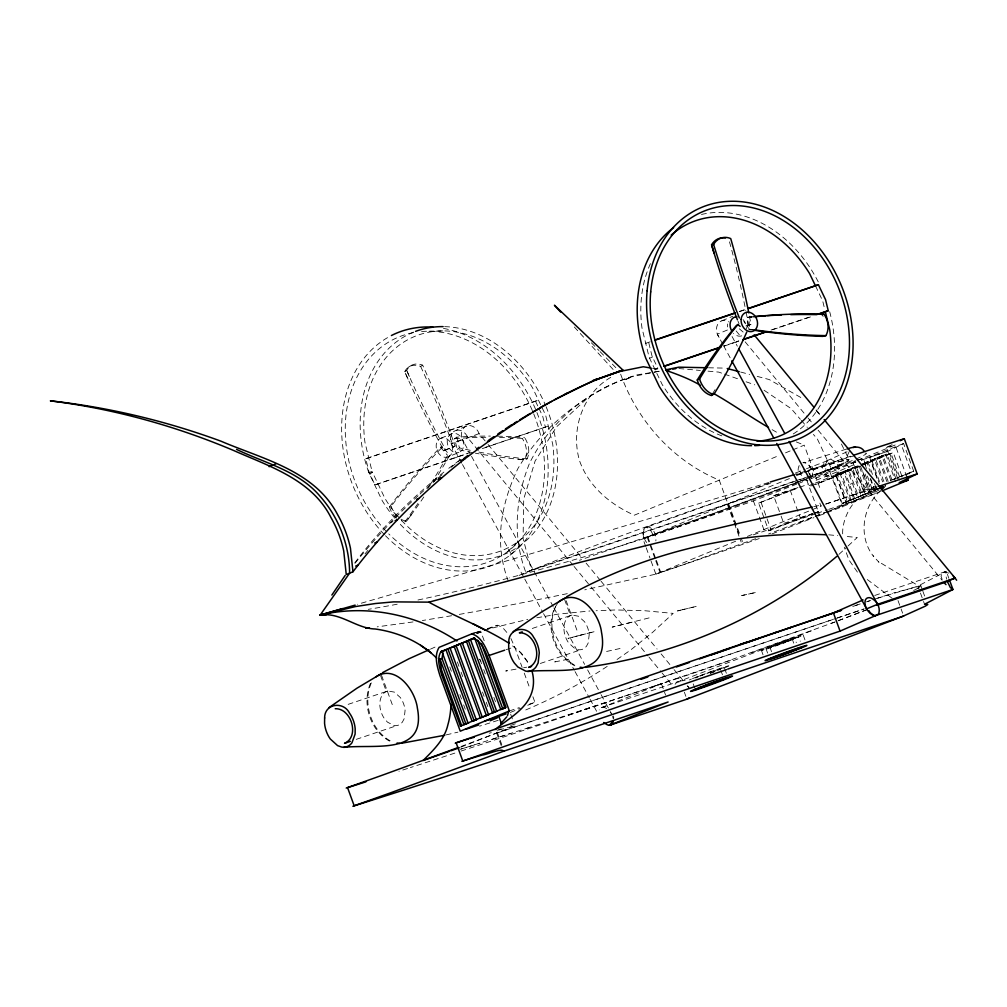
<?xml version="1.0" encoding="UTF-8"?>
<svg xmlns="http://www.w3.org/2000/svg" width="1007" height="1007" viewBox="0 0 1007 1007"><rect width="100%" height="100%" fill="white"/><g stroke="black" fill="none" stroke-linecap="round" stroke-linejoin="round"><path stroke-width="0.75" stroke-dasharray="5 3.75" d="M370.475 683.363C361.274 704.321 370.903 732.806 392.05 742.386M371.331 682.859C362.067 703.956 371.759 732.63 393.057 742.272M555.436 606.957C546.172 628.053 555.864 656.728 577.162 666.37M675.118 684.269L676.981 682.066L680.619 682.003M841.437 444.024L848.977 459.431L848.007 461.244L825.79 471.062M712.843 393.221L715.083 389.608M849.279 451.463L847.239 455.894L847.554 459.683M726.374 673.293L724.247 667.477L722.888 668.27M423.809 497.005A732.102 623.27 67.9 0 1 411.246 514.867L406.601 521.135L404.877 521.815A18.806 16.125 68.7 0 1 401.453 520.909M411.246 514.867L406.601 521.135A18.806 16.125 68.7 0 1 399.93 518.567M557.916 602.941C543.163 622.691 553.384 655.154 574.833 665.791M404.877 521.815L405.72 520.695A732.416 623.774 68 0 0 419.781 500.731M354.816 562.825C381.011 528.008 412.354 497.282 446.34 470.118M695.673 677.9L696.252 677.912M354.993 563.303C374.541 538.997 395.814 516.05 418.899 495.066M365.05 553.837L367.92 550.363M827.767 460.438L825.79 463.673A9.529 6.684 68.1 0 0 826.256 470.571L802.869 479.961A129.211 4.078 -20.1 0 1 800.213 481.006M826.52 511.984L856.806 499.913L874.793 491.605L856.806 499.913C848.838 507.113 841.55 522.658 842.783 535.485M501.272 745.746L496.678 733.159L497.194 732.064L494.701 732.064M880.76 490.485C862.332 506.722 857.939 537.197 873.812 556.682L873.145 555.889L878.973 562.284L878.293 561.465L920.159 586.842L916.345 588.78M507.805 551.484L518.857 541.036M510.083 555.197L521.148 544.749M586.313 399.175L556.443 426.955L535.095 461.055L523.716 499.12L523.086 538.569L531.482 570.1L515.999 576.734M838.957 554.379L846.975 546.99M848.121 545.932L857.284 537.486L843.765 536.215M834.941 476.676L838.164 471.465L855.144 464.189L855.321 461.936L838.227 469.262L836.754 465.033M836.238 476.135L839.46 470.924L815.041 480.717L814.927 478.589L839.523 468.733L838.051 464.504M420.032 494.047L437.088 478.854M438.272 477.884L442.992 474.007M451.262 467.235L460.816 459.595M448.782 468.293L460.979 459.167M405.33 373.131A732.416 550.212 59.1 0 0 444.011 450.595L455.114 445.988A759.681 568.703 57.1 0 0 422.663 365.163A18.806 14.111 58 0 0 406.715 370.45L404.701 371.709L408.276 379.702M444.011 450.595L455.114 445.988M472.56 452.621A732.102 531.772 68.4 0 1 457.279 449.399L454.598 438.674L456.75 437.164A759.379 563.354 67.7 0 1 490.434 436.081M457.279 449.399L459.431 447.888A732.416 532.313 68.4 0 0 470.559 450.381M617.039 659.509L630.558 650.069L652.561 632.383L673.179 613.389L644.644 610.72L615.881 609.952L596.119 610.733M607.208 666.382C580.749 683.841 552.642 698.72 523.376 710.942M610.733 377.373C582.386 393.712 570.151 430.681 579.843 461.596C589.095 486.822 610.355 504.494 634.297 515.194L779.745 455.227M408.552 367.127L410.566 365.856M404.701 371.709A18.806 14.111 58 0 1 420.649 366.422L422.663 365.163M771.538 651.667L769.94 647.312L783.37 642L794.586 638.262L796.336 642.68M794.737 638.325L790.382 640.225M767.611 653.09L766.012 648.722L783.849 641.686L798.501 636.814L800.263 641.27M798.677 636.902L787.65 641.283M874.819 492.196L881.163 488.961M847.076 451.778L825.652 461.307L823.059 464.806A9.529 8.207 66.8 0 0 823.122 471.868L854.754 459.607M879.237 488.596L841.072 503.928L851.091 500.064L841.135 472.812L836.125 474.75L846.081 502.002M859.852 466.128L832.676 477.28L842.28 503.563L854.679 498.629L844.923 471.251L839.914 473.189L849.883 500.429M851.091 500.064L848.674 500.806L858.694 496.967L848.725 469.69L843.715 471.616L853.684 498.868M847.29 501.637L837.686 475.342L815.582 484.417M854.893 498.503L852.476 499.233L862.496 495.394L852.526 468.117L847.516 470.055L857.473 497.307M858.694 496.929L856.265 497.672L866.284 493.833L856.328 466.556L851.318 468.482L861.275 495.734M866.498 468.557L864.547 463.207L863.704 463.635L864.056 464.605M872.503 474.435L867.883 461.785L863.591 463.472M879.514 481.623L871.684 460.224L866.675 462.15L870.237 471.88M883.844 481.522L875.486 458.651L870.476 460.589L877.764 480.54M888.174 481.422L879.275 457.09L874.277 459.016L882.636 481.887M891.975 479.848L883.076 455.516L878.066 457.455L886.966 481.787M895.777 478.287L886.877 453.956L881.868 455.894L890.767 480.213M899.566 476.714L891.031 453.351L861.891 465.234M870.237 478.778L874.517 490.459L873.661 490.887M913.639 590.48L918.699 587.937L920.851 585.722L893.687 592.909M861.413 460.149L887.733 451.3L903.594 443.546L913.701 471.2L901.806 477.016M853.923 501.02L859.009 498.931M856.806 499.913L857.574 499.535L856.013 500.177M897.841 478.954L886.324 447.435L893.234 444.087M719.225 669.554L720.32 668.925L718.092 669.529M849.065 470.71L851.205 469.703L831.065 477.872L846.736 471.163L844.37 471.024L828.975 477.62L825.199 475.48L822.769 471.704M430.43 649.15L436.169 646.582M652.838 534.73A9.529 4.821 71 0 0 649.251 528.977A9.353 4.733 71 0 0 643.058 531.633A9.529 4.821 71 0 0 644.077 538.481L655.104 533.949A129.211 4.078 -20.1 0 0 798.866 481.535M823.122 471.868L839.611 464.819A129.211 4.078 -20.1 0 0 808.407 471.326M884.826 486.205L885.443 485.928L884.813 486.079M696.63 677.434L698.367 676.704M851.746 483.599L850.185 484.241M365.768 458.726L538.468 400.157L365.768 458.726L369.179 472.686L375.019 484.883L467.676 453.565M461.772 463.17L451.262 443.848A11.241 8.862 67.6 0 1 455.806 430.455L466.833 425.911A11.241 8.862 67.6 0 1 479.093 433.627L487.098 443.307M721.843 320.78L732.869 316.236M440.953 438.221L451.992 433.665M369.632 473.63L372.527 472.434L369.242 473.542M649.578 358.215L652.473 357.019M479.093 433.627L451.262 443.848L462.289 439.304A11.241 8.862 67.6 0 1 466.833 425.911M375.019 484.883L469.098 452.873M447.825 457.027A10.02 7.892 67.6 0 0 449.16 440.726A10.02 7.892 67.6 0 0 436.182 445.107A10.02 7.892 67.6 0 0 447.825 457.027L458.877 452.47A10.02 7.892 67.6 0 0 460.199 436.169A10.02 7.892 67.6 0 0 447.234 440.562A10.02 7.892 67.6 0 0 458.877 452.47M455.944 457.53L458.827 456.347M735.89 342.128L738.786 340.932L724.071 345.905M482.34 448.618L548.299 426.112L482.303 448.417M390.628 522.545L392.868 521.626M785.51 452.86L791.263 450.481M792.71 449.89L804.228 445.144L819.925 488.093M789.438 478.564L642.982 538.946A942.842 110.166 -22.3 0 1 509.391 577.88M796.587 475.619L812.913 468.884A502.506 15.873 -20.1 0 1 852.614 455.567M809.704 479.168L855.963 461.143M857.41 460.551L895.16 444.981L906.955 477.242M812.611 513.935L768.731 530.79L758.623 503.135L798.488 487.338L773.64 495.708L780.563 514.653M903.594 443.546L861.413 460.161M836.125 474.75L858.908 465.36L868.877 492.599C872.83 491.592 854.88 497.622 862.483 495.368M862.873 463.724L886.877 453.956M863.226 464.68L893.272 452.558L902.348 477.381M836.49 475.883L832.676 477.28L859.789 466.354M861.174 465.788L893.272 452.558M476.89 633.667L480.968 631.993L484.178 640.767M487.766 629.186L497.294 625.259L498.692 625.536L503.273 628.305L507.969 633.73M735.689 541.225L655.847 574.141L584.79 589.838M747.37 536.404L821.599 505.804M768.731 530.79L800.263 517.799L812.775 513.595M387.833 690.966C381.363 692.602 379.387 700.142 379.891 706.033A16.628 10.208 71.3 0 0 384.598 718.91L387.443 722.12L393.926 725.543A21.046 12.927 71.3 0 0 402.41 722.057L404.122 718.822L405.078 710.464A16.628 10.208 71.3 0 0 400.371 697.587L394.354 692.111L387.833 690.966L345.451 705.278M571.938 615.063C565.481 616.699 563.492 624.239 563.996 630.13A16.628 10.208 71.3 0 0 568.703 643.007L574.733 648.483L578.031 649.653A21.046 12.927 71.3 0 0 586.527 646.154L588.226 642.919L589.196 634.561A16.628 10.208 71.3 0 0 584.475 621.684L578.459 616.208L571.938 615.063L529.556 629.375M842.28 503.563L879.174 488.357M826.898 512.802L880.546 491.504M510.385 712.44L520.493 708.273M527.706 705.29L534.931 702.32L532.262 695.019M659.056 371.205L631.213 376.882L617.064 381.892C579.113 397.79 547.67 426.301 529.493 463.358C515.496 498.037 512.336 537.083 525.881 572.417C606.39 540.117 688.272 511.329 770.38 483.41M499.522 437.378A759.681 563.278 67.7 0 1 522.268 438.397L524.534 437.479A18.806 13.821 68 0 1 527.152 458.827L524.886 459.746L518.19 459.179A732.102 531.772 68.4 0 1 475.342 453.15M806.481 468.746L831.002 459.368L836.326 462.263L838.793 466.442L813.769 476.487M799.218 465.536A9.353 6.659 71.8 0 0 798.45 467.475A9.529 6.785 71.8 0 0 798.929 474.498L803.07 472.837M808.596 470.621L811.566 469.438A148.18 4.683 -20.1 0 1 854.565 455.693M813.656 483.738L808.118 485.966L809.817 486.381L834.4 477.016L815.733 484.505M815.041 483.184L830.272 477.079L826.495 474.939L824.066 471.175M859.865 466.254L836.477 475.719L837.686 475.342M830.888 510.297L856.932 499.812M695.233 677.761L698.342 676.515M717.513 670.473L720.634 669.227M699.978 676.062L703.629 674.652M653.631 686.371L662.405 683.438L602.752 707.153L606.629 707.002L608.58 707.883M692.476 678.63L696.655 676.981A22.28 0.705 -20.1 0 1 728.829 665.828M396.682 518.152A18.806 16.125 68.7 0 1 389.495 506.848L391.22 506.169A759.681 654.953 69.2 0 1 442.602 446.907L449.714 455.189A732.102 623.27 67.9 0 1 433.702 481.9M795.719 482.894L709.205 515.043L579.478 560.282M797.141 482.34L807.073 478.463M808.483 477.91L831.392 468.746L817.42 439.102L813.392 434.42M645.688 546.335L642.982 538.946A502.506 15.873 -20.1 0 0 753.412 500.92L796.713 484.128M798.148 483.574L806.808 480.213L819.685 515.408L815.355 517.095M772.042 533.874L813.908 517.648M795.266 473.101L805.059 469.325M758.623 503.135L798.211 487.942M799.646 487.388L808.218 484.077M863.226 463.799L865 463.107L861.539 464.265M814.046 513.381L818.339 511.732L814.159 513.129M828.069 511.342L768.593 533.974M798.841 522.658L825.06 512.55M838.114 620.753L867.279 609.499M867.392 609.55L835.81 621.659M601.38 707.619L680.254 680.959L811.994 630.596M699.601 676.037L710.564 671.959M715.108 671.241L709.066 673.519M831.518 623.283L834.375 622.2M789.198 640.842L766.012 648.722M768.555 483.335L645.197 527.706M858.228 465.8L855.119 466.921L865.076 494.173M835.193 621.873L725.09 662.027L619.72 697.775M498.163 720.345L479.596 726.16M461.093 746.451L497.71 732.731L835.911 618.436M780.828 643.951L785.108 642.39A22.28 0.705 -20.1 0 0 799.91 635.996A22.28 0.705 -20.1 0 0 764.615 648.886L762.349 649.905A22.28 0.705 -20.1 0 0 785.208 642.516M878.935 488.37L872.842 490.963L866.964 474.901M878.96 488.571L870.212 492.058L861.665 468.683M755.615 538.707L688.788 562.737M460.69 747.219L514.867 725.695L496.955 730.528M706.801 673.469L714.668 670.498M819.685 515.408L825.463 513.331M751.184 652.788L791.867 638.035L794.422 645.034M745.897 325.966L751.008 324.455A759.379 618.424 79.6 0 0 749.07 314.335M747.081 325.865L751.008 324.455M497.043 730.339L501.209 728.854M884.952 486.029L885.732 485.739M510.662 725.468L515.697 723.681M778.134 644.77L769.94 647.312M644.077 538.481L644.316 538.393A148.18 4.683 -20.1 0 0 798.677 482.366M688.864 562.762L655.834 574.091L651.063 561.05M713.145 671.191L724.247 667.477M863.276 490.623L853.156 462.93L855.925 462.037M773.653 495.759L790.155 490.132L800.263 517.787M606.29 702.458L550.162 721.39M739.478 311.415L746.917 308.897M650.195 341.814L645.726 343.324L648.609 342.128L652.02 356.075L657.861 368.272L654.965 369.468L659.384 367.983M739.553 311.604L747.005 309.086M771.047 330.019L812.12 316.148M724.121 346.106L740.283 340.63M772.558 329.73L813.618 315.846M531.482 570.1L794.271 481.296M795.757 480.792L855.799 460.665M857.272 460.161L863.188 458.16L866.951 468.444M525.881 572.417L838.617 466.568M853.156 462.93L855.925 462.049M913.701 471.2L889.81 480.868L911.31 472.006L901.189 444.351M863.263 490.585L879.778 485.009M783.748 523.363L812.573 513.671M814.008 513.192L818.339 511.732M753.299 534.843L815.594 513.885M816.891 513.356L827.427 509.882M828.723 509.353L876.065 493.354L870.69 478.665M474.574 632.937L481.673 630.546M487.35 628.62L497.294 625.259M476.714 633.428L480.968 631.993M506.118 649.704L514.64 646.821L522.117 667.276M540.331 663.462L581.253 649.628M356.226 739.365L397.136 725.531M509.366 710.955L519.31 707.594M529.241 704.233L534.931 702.32M874.756 595.464L946.29 571.284L948.858 578.282M855.497 605.534L860.746 603.759M837.409 617.933L864.22 608.857M496.678 733.159L863.528 609.147M568.414 715.26L662.405 683.438M677.875 678.265L661.461 683.816L664.028 690.815M887.733 451.3L869.67 457.354L879.249 483.549M622.464 696.869L556.154 718.771M798.929 474.498L800.779 473.882M826.256 470.571L838.793 466.442M881.868 455.894L883.076 455.516M878.066 457.455L879.275 457.09M874.277 459.016L875.486 458.651M870.476 460.589L871.684 460.224M866.675 462.15L867.883 461.785M855.119 466.921L856.328 466.556M851.318 468.482L852.526 468.117M847.516 470.055L848.725 469.69M843.715 471.616L844.923 471.251M839.914 473.189L841.135 472.812M825.765 504.029L852.916 495.066M867.782 601.431L870.64 600.487M877.789 598.133L919.29 585.822M584.576 709.444L595.238 705.92M394.945 518.341A119.997 94.608 67.6 0 1 382.282 500.794L368.776 472.56L372.074 471.49L385.089 498.679A115.604 91.134 67.6 0 0 497.722 552.05A115.604 91.134 67.6 0 0 552.705 444.163L545.593 415.048L532.577 387.859A115.604 91.134 67.6 0 0 419.944 334.5A115.604 91.134 67.6 0 0 364.962 442.375L372.074 471.49M526.548 728.376L558.835 717.903M796.235 474.876L803.385 472.56M804.807 472.094L838.151 461.886L848.977 459.431M529.506 727.432L459.985 749.384M492.171 739.339L511.115 733.323M461.42 748.944L480.024 743.166M852.803 495.167L876.971 488.005M863.679 463.459L864.547 463.207M475.644 632.623L482.806 630.445M484.241 630.017L527.769 619.355M886.324 447.435L895.16 444.981M631.074 622.389L612.193 627.122L652.612 617.027M872.301 489.213L876.82 488.118M446.239 734.883L457.933 732.139M680.254 680.959L685.1 680.493M891.031 453.351L889.823 453.716L899.427 480.012M874.517 490.497L863.868 494.538L866.284 493.808M846.421 449.097L802.919 462.767A9.478 5.828 71.3 0 1 809.918 466.203A9.478 5.828 71.3 0 1 812.297 476.387M813.732 506.697L821.297 505.023M489.264 733.159L491.328 732.706M620.035 648.508L605.773 651.642L607.196 651.353M568.25 659.233L553.019 662.241L555.361 661.788M523.577 667.767L526.661 667.2M516.025 669.139L505.741 671.002L507.226 670.75M451.602 615.73L422.323 620.539M459.268 614.408L491.227 608.669A960.489 80.623 -16.2 0 0 568.2 593.463M536.807 617.769L558.079 614.132L590.039 610.972M659.094 371.331L636.26 374.982L621.609 380.054C578.748 398.306 541.363 428.302 517.774 468.834C500.894 504.155 493.946 543.138 508.145 580.598M413.008 621.936L377.21 626.845M389.495 506.848A759.379 654.902 69.2 0 1 440.462 447.146L442.602 446.907M431.046 483.398A732.416 623.774 68 0 0 447.586 455.428L449.714 455.189M752.065 316.915L747.345 317.369L747.345 329.201M429.058 331.24L443.722 330.9M708.513 367.782L725.707 368.134M655.947 574.091L655.834 574.091A502.506 15.873 -20.1 0 0 759.24 538.569M527.152 458.827L525.944 458.739A732.416 532.313 68.4 0 1 477.507 451.803M518.19 459.179L524.886 459.746A18.806 13.821 68 0 0 522.268 438.397M678.907 368.537L700.369 370.463M708.022 371.142L718.759 372.112L723.076 373.635M828.748 534.818L837.761 535.661M652.561 368.285L658.754 369.305M740.699 372.061L749.699 374.428M757.201 376.391L769.197 379.538L803.687 399.137M724.511 374.138L738.899 379.236M746.086 381.779L754.721 384.838M948.846 573.121L944.667 572.077L941.822 573.247L941.054 576.331L942.59 580.498M796.348 441.935L804.228 445.144M606.655 708.538L604.766 707.631A9.554 5.815 57.8 0 0 599.253 709.91M772.13 429.662L779.619 433.967M512.601 645.928L521.513 653.241L529.392 664.884M764.074 390.25L791.25 408.704L800.313 419.227M867.291 579.541L893.234 599.102M739.314 328.786L743.732 332.574M591.373 342.795L598.989 350.537M600.071 351.644L618.55 370.425M816.111 410.806L820.453 415.325M687.202 685.792L689.09 687.781L687.089 685.364M574.342 327.023L614.182 370.626M801.32 420.397L807.35 427.409M440.462 447.146L447.586 455.428M479.256 659.082L481.019 661.171M750.127 329.994L745.13 323.952A11.241 8.862 67.6 0 0 743.846 321.309M816.136 409.874L821.133 415.929M736.117 330.913L741.114 336.967M745.117 341.801L807.111 416.835M808.105 418.056L812.108 422.89M818.112 430.153L942.111 580.233M488.093 444.515L582.096 558.281M586.099 563.127L600.096 580.07M601.091 581.278L657.093 649.049M661.096 653.895L673.091 668.421M674.098 669.63L683.098 680.518M573.071 565.242L468.079 438.171A11.241 8.862 67.6 0 0 455.806 430.455M574.078 566.463L590.077 585.822M591.071 587.031L648.067 656.023M649.074 657.231L661.07 671.757M662.077 672.966L673.079 686.271M519.209 651.126L527.567 661.435M857.41 572.102L848.901 559.842L844.281 547.191M719.074 337.421L717.299 334.173A11.241 8.862 67.6 0 1 718.922 322.668A11.241 8.862 67.6 0 1 728.917 321.862M464.051 442.551L462.289 439.304L470.785 454.963M610.179 711.823L611.589 713.976L610.091 711.219M732.076 336.527L737.325 346.194M722.812 344.306L717.299 334.173L728.325 329.629A11.241 8.862 67.6 0 1 727.52 323.964M723.567 345.691L731.057 359.461M471.54 456.335L553.17 606.516M553.926 607.888L584.626 664.381M587.622 669.894L600.348 693.307M601.103 694.692L609.336 709.847M462.515 464.554L524.043 577.728M524.785 579.113L542.798 612.243M543.541 613.615L574.305 670.209M575.06 671.593L589.309 697.813M590.064 699.198L596.811 711.622M510.914 638.514L514.64 646.821M815.519 285.938L822.656 300.829L824.683 309.124M535.573 401.352L538.242 406.929M538.909 408.326L542.71 416.243L545.404 427.295M406.715 370.45L410.252 378.456A732.102 550.036 59.2 0 0 445.535 449.5M407.357 371.91L410.252 378.456M620.652 374.201C637.217 420.951 673.217 461.055 719.262 480.163L739.73 536.127M885.669 454.321L895.626 481.573M920.851 585.722L922.651 590.543M922.89 591.323L924.942 596.912M919.945 591.675L917.906 586.087L946.29 571.284L945.686 574.77L946.605 579.151M920.461 593.073L923.016 600.071M923.532 601.469L924.552 604.276M874.504 483.561L876.644 489.402M865.101 473.995L871.508 491.517M860.469 465.951L870.086 492.234M898.017 600.587L900.585 607.586M901.089 608.983L902.624 613.175M836.137 476.11L845.742 502.392M829.919 471.88L842.796 507.075M811.428 477.985L808.734 470.609L808.105 470.873L809.716 475.266M819.899 503.135L820.906 506.093M781.092 516.1L783.773 523.413M761.028 502.317L771.135 529.972M803.246 635.203L805.373 641.018M753.412 500.92L758.762 515.584M759.303 517.044L765.207 533.181M728.59 503.651L740.384 535.913M741.467 538.846L742.449 541.539M727.293 504.18L733.738 521.777M734.267 523.25L739.088 536.441M740.17 539.374L741.152 542.068M761.43 650.421L763.029 654.789M720.848 670.385L722.447 674.74M647.853 536.932L655.834 558.961M656.438 560.395L660.655 572.152M647.161 537.222L655.205 559.237M655.746 560.71L660.026 572.417M646.217 547.808L650.006 558.142M693.206 683.879L694.805 688.234M684.345 692.149L685.88 696.353M664.532 692.212L665.564 695.006M566.173 600.764L577.59 632.006M564.663 599.706L570.491 615.655M524.244 673.117L530.123 689.178M510.662 714.19L512.764 719.942M479.961 659.346L481.573 663.739M483.712 669.592L485.311 673.985M493.871 697.385L495.482 701.778M482.479 691.985L484.09 696.378M486.23 702.219L487.829 706.612M497.194 732.064L501.788 744.651M457.367 661.926L458.978 666.319M461.118 672.173L462.717 676.566M449.777 666.898L451.375 671.279M459.909 694.629L461.521 699.009M463.648 704.85L465.247 709.23M381.54 675.244L393.485 707.908M380.558 675.609L386.386 691.557M612.608 716.292L613.187 718.595M456.75 437.164L459.431 447.888M812.913 468.884A942.842 25.867 -15.9 0 1 807.111 470.684M805.65 471.125A942.842 25.867 -15.9 0 1 795.366 474.297M768.782 482.454A942.842 25.867 -15.9 0 1 357.573 604.276M755.477 329.994A732.102 617.316 66.6 0 1 749.183 329.062L749.183 317.23A759.681 631.402 67.5 0 1 752.267 316.89M753.639 330.183A732.416 617.354 66.6 0 1 748.604 329.402M747.345 317.369A759.379 630.885 67.5 0 1 753.513 316.764M822.09 314.801A18.806 15.734 67.1 0 1 823.16 316.437M739.05 323.839A732.102 597.302 77.2 0 1 737.98 321.17M729.483 241.831A759.681 618.713 79.6 0 1 737.59 273.161M738.269 276.031A759.681 618.713 79.6 0 1 745.772 310.559M746.061 312.006A759.681 618.713 79.6 0 1 748.516 325.034M741.718 335.872A10.02 7.892 67.6 0 1 733.511 333.355M743.04 319.571A10.02 7.892 67.6 0 1 746.489 328.974M721.855 435.867A115.604 91.134 67.6 0 1 662.153 384.46L649.125 357.271L642.013 328.156A115.604 91.134 67.6 0 1 650.535 263.406M701.476 214.466A119.997 94.608 67.6 0 1 819.232 283.848M829.68 311.704A119.997 94.608 67.6 0 1 793.075 434.067M807.929 480.843A9.478 5.828 71.3 0 1 800.062 466.946M865.202 453.15A148.18 4.683 -20.1 0 1 856.088 459.041M811.365 469.514A9.529 6.785 71.8 0 0 807.236 463.937A9.353 6.659 71.8 0 0 803.611 462.754M852.778 606.466A173.154 5.337 -20 0 1 859.626 604.15M866.448 601.859A173.154 5.337 -20 0 1 869.494 600.852M875.385 598.901A173.154 5.337 -20 0 1 892.454 593.4M825.778 504.079A502.506 15.873 -20.1 0 1 877.047 486.935M507.868 578.295A942.842 110.166 -22.3 0 1 417.615 600.071M397.199 604.2A942.842 110.166 -22.3 0 1 368.222 609.348M497.508 436.169A759.379 563.354 67.7 0 1 524.534 437.479M454.598 438.674A759.681 563.278 67.7 0 1 488.219 437.29M396.985 516.213A18.806 16.125 68.7 0 1 391.22 506.169M430.367 484.505A732.416 623.774 68 0 1 427.585 488.873M420.649 366.422A759.379 568.414 57.1 0 1 453.578 447.083M536.92 412.543A125.548 98.988 67.6 0 1 512.563 553.258A125.548 98.988 67.6 0 1 385.492 535.749M384.41 534.629A125.548 98.988 67.6 0 1 390.036 336.25M443.445 328.395A125.548 98.988 67.6 0 1 536.328 411.095M546.084 406.69A119.997 94.608 67.6 0 1 522.633 543.604A119.997 94.608 67.6 0 1 398.961 522.91M368.776 472.56A119.997 94.608 67.6 0 1 414.116 331.92M444.641 326.646A119.997 94.608 67.6 0 1 545.467 405.229M533.697 413.827A121.155 95.514 67.6 0 1 510.725 549.167A121.155 95.514 67.6 0 1 388.752 533.899M386.524 531.633A121.155 95.514 67.6 0 1 346.458 411.561A121.155 95.514 67.6 0 1 414.141 332.499M421.568 331.517A121.155 95.514 67.6 0 1 533.131 412.429M646.67 542.546A9.478 5.828 71.3 0 1 643.951 530.148A9.478 5.828 71.3 0 1 651.756 528.738A9.478 5.828 71.3 0 1 655.834 540.885M807.111 479.093A148.18 4.683 -20.1 0 1 800.112 481.812M548.84 721.931A1284.517 40.632 -20.1 0 1 460.627 751.197M454.849 753.098A1284.517 40.632 -20.1 0 1 410.403 767.561M407.533 768.492A1284.517 40.632 -20.1 0 1 398.973 771.249M613.578 715.964A9.554 7.162 72 0 1 613.691 718.432M730.541 660.227A173.154 5.627 -20.1 0 1 676.566 678.794M728.363 666.193A22.28 0.705 -20.1 0 1 723.378 668.358M714.253 671.896A22.28 0.705 -20.1 0 1 710.237 673.393M689.354 679.939A22.28 0.705 -20.1 0 1 691.318 679.108M630.659 377.298L624.063 380.142L630.659 377.298M580.737 635.115L568.011 638.4L594.747 631.553L580.737 635.115M680.531 610.192L677.421 610.947L696.63 606.315L680.531 610.192M743.33 595.225L741.656 595.615L756.169 592.38L743.33 595.225"/><path stroke-width="1.5" d="M442.904 652.674L441.997 658.49L439.996 659.17L441.431 669.705L461.634 725.682L460.438 726.085L441.796 675.105C439.505 667.767 436.648 658.767 440.915 651.642L474.637 638.035L500.781 709.545L505.501 707.745M507.503 715.562L508.774 711.131M740.107 326.419L737.892 324.531L736.004 325.953A759.681 532.464 66.5 0 0 697.247 380.004A18.806 13.305 66.8 0 0 711.458 395.461L712.1 394.417M711.458 395.461L714.441 393.422A732.416 523.992 67.3 0 0 746.741 332.096M331.857 595.049L345.137 575.488M468.054 723.039L441.909 651.516L474.297 637.972M352.966 571.775L350.461 548.249A92.782 73.146 67.6 0 0 337.672 514.741C314.675 470.533 262.915 459.154 220.86 441.142C165.903 420.964 108.555 407.231 50.35 400.849C113.413 408.741 175.218 425.785 233.725 450.532C269.725 466.493 311.83 479.584 330.951 517.51A92.782 73.146 67.6 0 1 343.739 551.018L346.244 574.544L352.966 571.775C385.127 529.33 423.292 491.605 465.083 458.651C513.419 422.537 565.103 388.576 622.993 370.148L554.416 305.222L560.71 312.107M500.617 723.794L506.798 716.808M440.449 477.469L438.083 479.408L441.444 478.023M836.666 556.481C765.899 616.699 677.535 654.965 585.558 667.377M495.029 729.609C508.837 718.192 527.794 708.915 532.489 689.984A44.547 39.613 15.5 0 0 531.923 670.926M464.177 458.21L467.865 455.479M476.475 449.072L478.942 447.246M329.075 707.543L356.893 688.234L381.024 673.821M513.18 631.641L541.011 612.344L565.128 597.931M488.861 440.059L493.959 436.623M497.785 434.055L502.883 430.631M505.438 428.919L511.808 424.639M375.712 677.006C395.449 663.613 415.174 689.921 417.389 708.135C426.691 756.307 373.622 743.732 343.651 747.408M558.747 601.821C578.446 586.829 599.404 613.527 601.494 632.232C610.796 680.405 557.727 667.83 527.756 671.505M903.657 615.982L686.912 699.148L609.399 725.342L613.288 720.748L612.898 722.585A9.554 5.815 57.8 0 1 607.385 724.864L603.646 722.535M514.439 423.041L517.069 421.455M519.7 419.856L530.223 413.474M532.854 411.888L541.476 407.306M686.912 699.148L689.065 697.964M540.822 407.231L551.635 401.352M554.341 399.88L596.232 379.186M382.446 672.689L408.905 658.792L428.995 649.792M566.551 596.786C645.021 552.919 735.827 530.601 825.715 534.73M881.163 488.961L883.856 487.552L883.001 486.545L879.98 487.275M900.145 440.726L904.299 438.712L917.163 473.907L899.188 482.63L908.037 480.175L906.955 477.242M863.125 599.945L832.852 613.175L823.235 616.46M727.734 669.114L840.065 631.112L875.435 615.667L952.949 589.473L949.362 579.68M697.247 380.004L699.575 379.01A759.379 531.935 66.4 0 1 737.892 324.531M822.09 314.801L823.902 314.046A18.806 15.734 67.1 0 1 825.904 335.646L822.732 336.376A732.416 617.354 66.6 0 1 753.639 330.183M956.65 580.246L955.127 578.106L877.626 604.301L866.599 608.845L776.737 443.508M269.121 466.669L275.842 463.887M748.491 308.583L818.414 284.742L825.551 299.633L828.245 310.697L819.484 313.869M565.166 394.001L568.527 392.617M622.993 370.148L595.464 379.954M512.928 424.174L515.169 423.255M487.438 441.305L489.679 440.386M461.722 460.035L465.083 458.651M416.608 499.334L418.849 498.415M395.109 520.695L397.35 519.776M374.768 542.974L377.008 542.043M355.66 566.085L357.9 565.166M471.729 633.894L439.09 647.363C433.778 655.897 437.252 666.835 439.983 675.71L460.275 731.195L509.366 710.955L489.075 655.469C485.525 647.186 481.258 636.512 471.729 633.894L474.574 632.937M881.994 490.913L908.037 480.175M460.438 726.085L506.005 707.304L487.363 656.312C484.43 649.439 480.931 640.666 473.101 638.375M439.996 659.17L463.963 724.725L468.683 722.925M445.937 649.666L472.145 721.352L476.865 719.552M454.119 646.293L480.326 717.978L489.138 714.492M466.392 641.232L492.599 712.918L497.32 711.118M490.17 720.773L497.395 717.79M877.034 605.32L944.113 582.65L955.127 578.106L824.129 419.554M794.095 650.396C818.339 640.641 751.65 665.01 778.965 655.947M704.472 685.931L699.261 688.234L724.033 679.108L713.762 682.456M609.399 725.342L668.119 702.005L556.808 739.579M791.364 651.453L802.39 647.086L769.726 658.905L785.032 653.807M504.356 750.92L391.471 792.484A240.446 7.59 -20.1 0 1 354.174 805.751L347.528 787.562A240.446 7.59 -20.1 0 0 384.825 774.295L458.298 747.484M788.28 652.624L792.912 651.026M705.831 685.238L727.96 677.648L695.333 689.682L710.514 683.64M788.833 652.561L780.375 655.62M451.073 750.731L459.318 747.723M449.6 751.247L423.129 760.512C433.35 750.202 444.54 739.616 447.863 724.864A44.547 21.789 -88 0 0 450.985 704.296M641.069 679.322L647.828 676.956M676.377 666.974L689.455 662.417M699.525 658.918L709.595 655.419M746.741 642.579L759.517 638.186M731.434 647.866L753.324 640.314M754.558 639.886L790.847 627.449M787.701 628.519L841.6 610.217L721.088 650.925M740.359 644.379L748.201 641.711M654.575 340.114L735.009 312.925M748.415 308.394L818.414 284.742M656.149 339.8L735.085 313.114M592.871 380.57L619.632 371.533L643.259 366.762L651.013 368.033M663.751 366.284L721.125 346.899M743.179 339.447L765.182 332.008M816.513 314.662L828.245 310.697M665.275 365.994L719.703 347.591M743.216 339.649L766.692 331.718M472.472 638.866L470.483 639.546L496.69 711.232M457.014 645.009L460.199 643.926L486.419 715.612M440.915 651.642L442.111 651.239M441.909 651.516L443.911 650.849M522.255 631.855L519.335 632.837C535.359 632.094 544.107 660.819 528.637 667.414L531.558 666.42M489.075 655.469L504.696 650.182M441.796 675.105L442.992 674.703M350.373 741.341L344.532 743.317C360.002 736.721 351.254 707.997 335.218 708.739M484.82 721.075L506.118 713.875M465.951 729.269L478.74 724.952M774.622 632.786L778.247 631.578M355.144 605.119L320.201 615.038L349.605 573.159C349.479 545.215 338.818 517.661 320.415 496.69C299.066 470.974 265.345 463.346 236.532 449.386M436.698 658.175C420.372 641.799 397.992 632.144 375.246 628.997C356.05 628.532 340.404 611.954 320.201 615.038L355.521 606.554L375.397 603.52L393.523 601.884L428.919 602.148L536.706 573.386L641.258 546.814A960.489 80.623 -16.2 0 1 741.089 522.797L812.221 507.037M879.828 487.388L882.837 486.658L883.705 487.665M444.779 735.236L401.453 743.279M847.164 448.908C852.614 447.058 860.205 445.195 864.069 450.96M853.13 447.511L855.522 446.97M737.451 319.836A732.102 597.302 77.2 0 1 714.089 253.198L711.571 244.777L713.611 244.361A18.806 15.319 78.5 0 1 730.73 238.583A759.379 618.424 79.6 0 1 748.78 312.9M666.659 369.657L678.806 367.177L706.952 367.744M666.71 370.11L669.756 369.619M672.802 369.128L675.848 368.65M875.435 615.667L874.252 615.818C868.487 613.414 863.654 606.655 865.29 600.235A9.554 5.815 57.8 0 1 870.803 597.957C876.342 600.298 880.458 606.906 878.935 612.911A9.554 5.815 57.8 0 1 873.421 615.176L870.186 612.684A9.554 4.368 70.8 0 1 868.978 610.67M369.405 627.776L365.717 628.204M326.318 614.761L320.201 615.038A942.842 25.867 -15.9 0 0 342.644 608.58M825.904 335.646L818.288 335.444A732.102 617.316 66.6 0 1 755.477 329.994M665.992 370.375C677.598 374.44 689.707 378.972 700.406 385.291M580.158 667.2L582.814 667.666M397.073 742.99L399.754 743.456M727.205 368.524L739.201 371.671M509.001 643.221C483.587 627.235 455.126 616.586 428.944 602.211M485.664 630.369L472.925 623.736M713.636 393.473C732.341 404.109 749.888 416.634 768.505 427.459M456.964 640.993C417.351 614.534 366.812 603.936 320.201 615.038A942.842 110.166 -22.3 0 0 323.171 614.836M420.611 645.298L431.185 652.876M953.239 576.117L955.127 578.106M944.113 582.65L946.001 584.639M754.13 334.84L814.134 407.457M738.823 348.951L784.591 433.148M789.098 441.431L877.626 604.301M731.799 360.846L773.741 437.995M815.519 285.938L809.628 273.64A115.604 91.134 67.6 0 0 671.191 235.097M947.386 581.543L950.394 587.635L952.949 589.473L924.552 604.276L927.774 604.54L925.345 606.138L902.624 616.397L503.324 751.348C502.997 747.383 485.966 754.998 482.378 755.011A240.446 7.59 -20.1 0 0 462.767 760.977L456.121 742.788A240.446 7.59 -20.1 0 1 468.582 738.937M833.418 612.923L840.065 631.112M481.434 643.763L504.872 707.858M477.696 640.276L502.783 708.865M498.654 715.914L501.348 723.278M468.381 640.553L494.601 712.239M462.301 642.919L488.508 714.605M456.121 645.613L482.328 717.299M450.028 647.979L476.235 719.665M447.939 648.986L474.146 720.672M441.997 658.49L465.964 724.046M712.025 246.312L714.089 253.198M713.611 244.361L714.051 245.859A732.416 597.541 77.3 0 0 739.365 317.948M825.362 311.88L829.768 329.944A115.604 91.134 67.6 0 1 757.088 441.242M793.894 474.75A942.842 25.867 -15.9 0 1 770.242 482.013M753.513 316.764A759.379 630.885 67.5 0 1 765.886 315.783M767.435 315.682A759.379 630.885 67.5 0 1 781.419 314.939M790.772 314.65A759.379 630.885 67.5 0 1 815.808 314.637M755.351 316.576A759.681 631.402 67.5 0 1 823.902 314.046M713.799 394.454A18.806 13.305 66.8 0 1 699.575 379.01M711.571 244.777A18.806 15.319 78.5 0 1 725.506 238.004M731.938 331.341A10.02 7.892 67.6 0 1 736.897 316.727M759.467 445.384A119.997 94.608 67.6 0 1 754.734 445.66M751.574 445.698A119.997 94.608 67.6 0 1 659.346 386.575L645.827 358.341A119.997 94.608 67.6 0 1 673.582 227.569M469.841 738.559A240.446 7.59 -20.1 0 1 474.322 737.225M461.886 761.38A1284.466 40.519 -20.1 0 1 726.437 669.655M455.24 743.191A1284.517 40.519 -20.1 0 1 719.791 651.466M878.305 486.519A502.506 15.873 -20.1 0 1 917.163 473.907M853.911 455.139A502.506 15.873 -20.1 0 1 904.299 438.712M415.564 331.366A119.997 94.608 67.6 0 1 443.143 326.62M391.396 335.532A125.548 98.988 67.6 0 1 432.922 327.124M555.486 740.12A1284.466 40.632 -20.1 0 1 352.878 806.255M365.919 781.835A1284.517 40.632 -20.1 0 1 346.219 788.066M324.632 717.978L324.569 723.328A20.203 12.411 71.3 0 0 330.296 738.987L337.609 745.633L341.637 747.056A25.578 15.709 71.3 0 0 351.947 742.801L355.119 734.078L355.181 728.728A20.203 12.411 71.3 0 0 349.467 713.069C343.45 700.922 324.443 703.49 324.632 717.978M508.749 642.076L508.673 647.425A20.203 12.411 71.3 0 0 514.401 663.084L517.85 666.986L525.742 671.153A25.578 15.709 71.3 0 0 536.051 666.898L538.116 662.971L539.286 652.826A20.203 12.411 71.3 0 0 533.572 637.167C527.555 625.032 508.56 627.588 508.749 642.076M768.341 659.069L766.063 660.076A22.28 0.705 -20.1 0 0 788.934 652.687A22.28 0.705 -20.1 0 0 803.636 646.167A22.28 0.705 -20.1 0 0 768.341 659.069M700.381 687.152L696.202 688.801A22.28 0.705 -20.1 0 0 705.391 686.673A22.28 0.705 -20.1 0 0 732.391 675.999A22.28 0.705 -20.1 0 0 700.381 687.152M714.643 653.669L711.03 654.928L730.037 648.344L714.643 653.669M741.114 319.395A10.02 7.892 67.6 0 0 752.758 331.316A10.02 7.892 67.6 0 0 754.092 315.015A10.02 7.892 67.6 0 0 741.114 319.395M647.098 290.771A125.548 98.988 67.6 0 0 792.068 441.444A125.548 98.988 67.6 0 0 810.32 237.69A125.548 98.988 67.6 0 0 647.098 290.771M650.698 291.917A121.155 95.514 67.6 0 0 790.596 437.302A121.155 95.514 67.6 0 0 808.206 240.686A121.155 95.514 67.6 0 0 650.698 291.917"/></g></svg>
